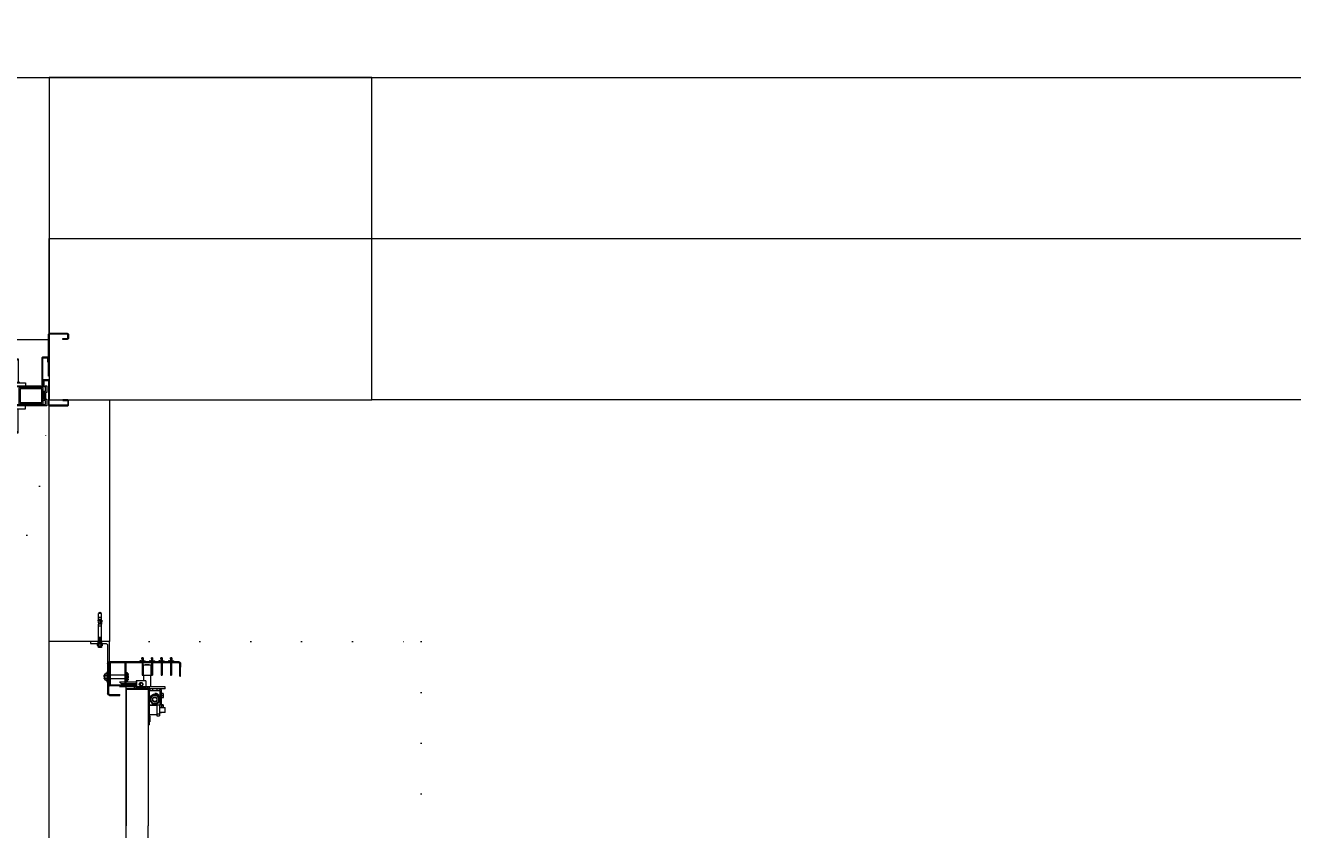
# Model space of a CAD drawing. Header units: metres. Extents: x -13316 to 152404, y -3899 to 30226.
# Drawn here: x 8754.1 to 9068.3, y 5013.3 to 5212.9 of the extents above; entities that cross this region are included whole.
import ezdxf

# ---------------------------------------------------------------- set-up
doc = ezdxf.new("R2010")
doc.units = ezdxf.units.M
doc.header["$LTSCALE"] = 100
doc.header["$MEASUREMENT"] = 0
doc.linetypes.add('DOT2', pattern=[0.125, 0, -0.125])
doc.linetypes.add('HIDDEN', pattern=[0.375, 0.25, -0.125])
doc.layers.get('0').update_dxf_attribs({"color": 9, "lineweight": 9})
for name, color, linetype, lineweight in [('00', 9, 'Continuous', 9), ('01', 9, 'Continuous', 9), ('06B', 9, 'Continuous', 9), ('06D', 9, 'Continuous', 9), ('10', 9, 'Continuous', 9), ('20', 9, 'DOT2', 9), ('25', 9, 'Continuous', 9)]:
    doc.layers.add(name, color=color, linetype=linetype, lineweight=lineweight)
doc.styles.add('MuuM_TEXT-STANDART', font='ARIALN.TTF')
doc.dimstyles.new('MuuM_DIM200', dxfattribs={"dimscale": 20, "dimtxt": 2, "dimasz": 1, "dimexe": 1, "dimexo": 1, "dimgap": 1, "dimtad": 1, "dimdec": 1, "dimrnd": 0.5, "dimdsep": 46, "dimtxsty": 'MuuM_TEXT-STANDART', "dimblk": 'ARCHTICK', "dimcen": 0, "dimdle": 0.15, "dimclrd": 256, "dimclre": 256, "dimclrt": 256, "dimadec": 0, "dimazin": 0, "dimtfac": 5, "dimtdec": 1, "dimtix": 1, "dimtmove": 2, "dimatfit": 3, "dimldrblk": 'DOT', "dimfxl": 3, "dimfxlon": 1, "dimtolj": 1, "dimlwd": -1, "dimlwe": -1, "dimarcsym": 0})

# ---------------------------------------------------------------- blocks, each defined once
blk = doc.blocks.new('_ArchTick')
at = {"color": 0, "linetype": 'ByBlock', "const_width": 0.15}
blk.add_lwpolyline([(-0.5, -0.5), (0.5, 0.5)], dxfattribs=at)
blk = doc.blocks.new('*D648')
at = {"layer": '25', "transparency": 16777216}
for p, q in [((3774.6, 5135), (3774.6, 5155)), ((3834.6, 5135), (3754.6, 5135)), ((3774.6, 5120), (3774.6, 5135)), ((3834.6, 5120), (3754.6, 5120)), ((3774.6, 5120), (3774.6, 5100))]:
    blk.add_line(p, q, dxfattribs=at)
at = {"layer": '25', "transparency": 16777216, "xscale": 20, "yscale": 20, "zscale": 20}
for p, rotation in [((3774.6, 5135), 270), ((3774.6, 5120), 90)]:
    blk.add_blockref('_ArchTick', p, dxfattribs=dict(at, rotation=rotation))
at = {"layer": '25', "transparency": 16777216, "insert": (3734.18, 5127.5), "char_height": 40, "attachment_point": 5, "rotation": 90, "style": 'MuuM_TEXT-STANDART'}
blk.add_mtext('\\A1;15', dxfattribs=at)
blk = doc.blocks.new('_Dot')
at = {"color": 0, "linetype": 'ByBlock', "lineweight": -2}
blk.add_line((-0.5, 0), (-1, 0), dxfattribs=at)
at = {"color": 0, "linetype": 'ByBlock', "const_width": 0.5}
blk.add_lwpolyline([(-0.25, 0, 1), (0.25, 0, 1)], format="xyb", close=True, dxfattribs=at)
blk = doc.blocks.new('p-kolon_80x80')
blk.add_lwpolyline([(-40, -40), (40, -40), (40, 40), (-40, 40)], close=True)
blk = doc.blocks.new('2.bod.sitatik')
at = {"layer": '01'}
blk.add_lwpolyline([(9140, -3830), (8520, -3830), (8520, -3790), (9140, -3790)], close=True, dxfattribs=at)
blk.add_blockref('p-kolon_80x80', (8480, -3790), dxfattribs=at)
blk = doc.blocks.new('gr-p-barel kilitli kapı kolu')
at = {"flags": 128}
for points in [[(-0.9, 0.8), (-0.9, 4.9), (-11.7, 4.9), (-11.7, 6.7), (0.9, 6.7), (0.9, 0.8)], [(-0.8, 5), (0.8, 6.6)]]:
    blk.add_lwpolyline(points, dxfattribs=at)
blk.add_lwpolyline([(-2.75, 0), (-2.75, 0.7), (2.75, 0.7), (2.75, 0)])
blk.add_lwpolyline([(-1.3, 0.7), (1.3, 0.7), (1.3, 0.8), (-1.3, 0.8)], close=True)
blk = doc.blocks.new('prf-scr2')
at = {"linetype": 'DOT2', "ltscale": 10}
blk.add_line((0, 0.19), (0, -1.06), dxfattribs=at)
for p, q in [((0.09, -0.24), (-0.09, -0.2)), ((-0.09, -0.24), (0.09, -0.28)), ((0.09, -0.32), (-0.09, -0.28)), ((-0.09, -0.32), (0.09, -0.36)), ((0.09, -0.4), (-0.09, -0.36)), ((-0.09, -0.4), (0.09, -0.44)), ((0.09, -0.48), (-0.09, -0.44)), ((-0.09, -0.48), (0.09, -0.52)), ((0.09, -0.56), (-0.09, -0.52)), ((-0.09, -0.56), (0.09, -0.6)), ((0.09, -0.64), (-0.09, -0.6)), ((-0.09, -0.64), (0.09, -0.68)), ((0.09, -0.72), (-0.09, -0.68)), ((-0.09, -0.72), (0.09, -0.76)), ((0.06, -0.84), (-0.08, -0.76)), ((-0.07, -0.8), (0.06, -0.84)), ((0.09, -0.17), (0, -0.15)), ((0, -0.18), (0.09, -0.2))]:
    blk.add_line(p, q)
blk.add_lwpolyline([(0.23, 0), (-0.23, 0), (-0.23, -0.01), (-0.12, -0.14), (0.12, -0.14), (0.23, -0.01), (0.23, 0)], close=True)
for points in [[(0.23, -0.01), (-0.23, -0.01)], [(-0.09, -0.14), (-0.09, -0.2), (-0.12, -0.22), (-0.12, -0.23), (-0.09, -0.24), (-0.09, -0.28), (-0.12, -0.3), (-0.12, -0.31), (-0.09, -0.32), (-0.09, -0.36), (-0.12, -0.38), (-0.12, -0.39), (-0.09, -0.4), (-0.09, -0.44), (-0.12, -0.46), (-0.12, -0.46), (-0.09, -0.48), (-0.09, -0.52), (-0.12, -0.54), (-0.12, -0.54), (-0.09, -0.56), (-0.09, -0.6), (-0.12, -0.62), (-0.12, -0.62), (-0.09, -0.64), (-0.09, -0.68), (-0.12, -0.69), (-0.12, -0.7), (-0.09, -0.72), (-0.09, -0.73), (-0.08, -0.76), (-0.1, -0.77), (-0.1, -0.78), (-0.07, -0.8), (-0.01, -0.94), (0, -0.95), (0.01, -0.94), (0.08, -0.76), (0.09, -0.76), (0.12, -0.74), (0.12, -0.73), (0.09, -0.72), (0.09, -0.68), (0.12, -0.66), (0.12, -0.66), (0.09, -0.64), (0.09, -0.6), (0.12, -0.58), (0.12, -0.58), (0.09, -0.56), (0.09, -0.52), (0.12, -0.5), (0.12, -0.5), (0.09, -0.48), (0.09, -0.44), (0.12, -0.43), (0.12, -0.42), (0.09, -0.4), (0.09, -0.36), (0.12, -0.35), (0.12, -0.34), (0.09, -0.32), (0.09, -0.28), (0.12, -0.27), (0.12, -0.26), (0.09, -0.24), (0.09, -0.2), (0.12, -0.19), (0.12, -0.18), (0.09, -0.17), (0.09, -0.14)]]:
    blk.add_lwpolyline(points)
blk = doc.blocks.new('K-SAC-01')
at = {"layer": '10'}
for points in [[(-4.6, 16.2, -0.414214), (-4.5, 16.3), (-0.1, 16.3, -0.414214), (0, 16.2), (0, 5.9), (0.2, 5.9), (0.2, 16.2, 0.414214), (-0.1, 16.5), (-4.5, 16.5, 0.414214), (-4.8, 16.2), (-4.8, 15.3, 0.414214), (-4.5, 15), (-3.4, 15), (-3.4, 15.2), (-4.5, 15.2, -0.414214), (-4.6, 15.3)], [(104.6, 16.2, 0.414214), (104.5, 16.3), (100.1, 16.3, 0.414214), (100, 16.2), (100, 5.9), (99.8, 5.9), (99.8, 16.2, -0.414214), (100.1, 16.5), (104.5, 16.5, -0.414214), (104.8, 16.2), (104.8, 15.3, -0.414214), (104.5, 15), (103.4, 15), (103.4, 15.2), (104.5, 15.2, 0.414214), (104.6, 15.3)], [(0.2, 10.3, -0.414214), (0.5, 10.6), (1.5, 10.6, -0.414214), (1.8, 10.3), (1.8, 3.9, -0.414214), (1.5, 3.6, -0.414214), (1.2, 3.9), (1.2, 4.8), (0.2, 4.8), (0.2, -1.2, -0.414214), (-0.1, -1.5), (-4.5, -1.5, -0.414214), (-4.8, -1.2), (-4.8, -0.3, -0.414214), (-4.5, 0), (-3.4, 0), (-3.4, -0.2), (-4.5, -0.2, 0.414214), (-4.6, -0.3), (-4.6, -1.2, 0.414214), (-4.5, -1.3), (-0.1, -1.3, 0.414214), (0, -1.2), (0, 5), (1.4, 5), (1.4, 3.9, 0.414214), (1.5, 3.8, 0.414214), (1.6, 3.9), (1.6, 10.3, 0.414214), (1.5, 10.4), (0.5, 10.4, 0.414214), (0.4, 10.3), (0.4, 9.4), (0.2, 9.4)], [(99.8, 10.3, 0.414214), (99.5, 10.6), (98.5, 10.6, 0.414214), (98.2, 10.3), (98.2, 3.9, 0.414214), (98.5, 3.6, 0.414214), (98.8, 3.9), (98.8, 4.8), (99.8, 4.8), (99.8, -1.2, 0.414214), (100.1, -1.5), (104.5, -1.5, 0.414214), (104.8, -1.2), (104.8, -0.3, 0.414214), (104.5, 0), (103.4, 0), (103.4, -0.2), (104.5, -0.2, -0.414214), (104.6, -0.3), (104.6, -1.2, -0.414214), (104.5, -1.3), (100.1, -1.3, -0.414214), (100, -1.2), (100, 5), (98.6, 5), (98.6, 3.9, -0.414214), (98.5, 3.8, -0.414214), (98.4, 3.9), (98.4, 10.3, -0.414214), (98.5, 10.4), (99.5, 10.4, -0.414214), (99.6, 10.3), (99.6, 9.4), (99.8, 9.4)], [(-0.38, -2.01), (1, -1.37), (1, 1.5), (1.2, 1.5), (1.2, -1.5), (-0.27, -2.18, -14.796002)]]:
    blk.add_lwpolyline(points, format="xyb", close=True, dxfattribs=at)
for points in [[(98.8, 0.15), (98.8, 2.15), (99.1, 2.15), (99.1, 3.19), (1.5, 3.19), (1.5, 2.15), (1.8, 2.15), (1.8, 0.15), (1.5, 0.15), (1.5, 1.85), (1.2, 1.85), (1.2, 3.49), (99.4, 3.49), (99.4, 1.85), (99.1, 1.85), (99.1, 0.15)], [(98.8, 2.15), (98.8, 0.15), (99.4, 0.15), (99.4, -1.5), (1.2, -1.5), (1.2, 0.15), (1.8, 0.15), (1.8, 2.15), (2.1, 2.15), (2.1, -0.15), (1.5, -0.15), (1.5, -1.2), (99.1, -1.2), (99.1, -0.15), (98.5, -0.15), (98.5, 2.15), (98.8, 2.15)]]:
    blk.add_lwpolyline(points, dxfattribs=at)
for points in [[(2.1, 3), (8.1, 3), (8.1, -1), (2.1, -1)], [(2.4, 2.7), (7.8, 2.7), (7.8, -0.7), (2.4, -0.7)], [(98.5, 3), (92.5, 3), (92.5, -1), (98.5, -1)], [(98.2, 2.7), (92.8, 2.7), (92.8, -0.7), (98.2, -0.7)]]:
    blk.add_lwpolyline(points, close=True, dxfattribs=at)
blk.add_circle((-0.95, -2.5), 0.55, dxfattribs=at)
at = {"layer": '20', "linetype": 'HIDDEN'}
for points in [[(-0.2, -1.3), (-0.2, 0), (-1.7, 0), (-1.7, -1.3)], [(-0.4, -1.99), (-0.4, -0.2), (-1.5, -0.2), (-1.5, -1.99)]]:
    blk.add_lwpolyline(points, dxfattribs=at)
at = {"layer": '20'}
blk.add_lwpolyline([(-0.95, -2.5), (-0.95, -102.85)], dxfattribs=at)
blk.add_arc((-0.95, -2.5), 100.35, 270, 1.5131, dxfattribs=at)
at = {"layer": '06B'}
blk.add_blockref('gr-p-barel kilitli kapı kolu', (91.4, 3.51), dxfattribs=at)
at = {"layer": '06B', "xscale": -1, "rotation": 180}
blk.add_blockref('gr-p-barel kilitli kapı kolu', (91.4, -1.51), dxfattribs=at)
at = {"layer": '10', "xscale": -1, "rotation": 90}
blk.add_blockref('prf-scr2', (1.5, 1), dxfattribs=at)
at = {"layer": '10', "rotation": 270}
blk.add_blockref('prf-scr2', (99.1, 1.22), dxfattribs=at)
blk = doc.blocks.new('p-seksiyoonel kapı profil')
for p, q in [((-6.58, 4.13), (-6.82, 4.13)), ((-6.82, -13.02), (-6.82, 4.13)), ((-6.58, -13.02), (-6.58, 4.13)), ((-6.34, 4.37), (-6.34, 4.6)), ((-6.34, 4.6), (1.04, 4.6)), ((-6.34, 4.37), (1.04, 4.37)), ((1.04, 4.37), (1.04, 4.6)), ((1.27, 4.13), (1.51, 4.13)), ((1.27, 4.13), (1.27, 1.59)), ((1.51, 4.13), (1.51, 1.59)), ((-1.83, 1.61), (-1.83, -2.44)), ((-1.44, 1.27), (-1.8, 1.62)), ((-1.8, 1.62), (-1.8, -2.44)), ((-1.44, 1.27), (-1.44, -2.44)), ((-1.24, 1.18), (-1.24, -2.44)), ((-0.68, 1.62), (-1.04, 1.26)), ((-1.04, 1.26), (-1.04, -2.44)), ((-0.68, 1.62), (-0.68, -2.44)), ((-0.65, 1.61), (-0.65, -2.44)), ((0, 0), (33.85, 0)), ((0, 0), (0, 0)), ((1.51, 1.59), (1.27, 1.59)), ((-2.07, -2.52), (-2.07, -2.44)), ((-2.07, -2.44), (-0.59, -2.44)), ((-2.07, -2.52), (-0.59, -2.52)), ((-2.07, -4.85), (-2.07, -2.52)), ((-0.59, -0.62), (-0.65, -0.68)), ((-0.65, -1.69), (-0.59, -1.74)), ((-0.12, 0), (-0.59, 0)), ((-0.59, -2.01), (-0.59, 0)), ((-0.59, -2.01), (-0.12, -2.01)), ((-0.59, -2.01), (-0.59, -2.44)), ((-0.59, -2.44), (-0.59, -2.5)), ((-0.59, -2.44), (-0.12, -2.44)), ((-0.59, -2.52), (-0.59, -2.5)), ((-0.59, -2.5), (-0.21, -2.5)), ((-0.59, -3.19), (-0.59, -2.52)), ((-0.41, -3.16), (-0.35, -3.07)), ((-0.35, -3.07), (-0.3, -2.93)), ((-0.3, -2.93), (-0.25, -2.74)), ((-0.25, -2.74), (-0.21, -2.5)), ((-0.21, -2.5), (-0.17, -2.49)), ((-0.17, -2.49), (-0.14, -2.48)), ((-0.14, -2.48), (-0.12, -2.46)), ((-0.12, -0.24), (-0.12, 0)), ((-0.12, -0.24), (0, -0.24)), ((-0.12, -5.32), (-0.12, -0.24)), ((-0.12, -2.46), (-0.12, -2.45)), ((33.85, 0), (0, 0)), ((0, 0), (0, -0.36)), ((0, -0.36), (0, -0.52)), ((0, -0.52), (0, -0.58)), ((0, -0.58), (0, -0.6)), ((0, -0.6), (0, -0.87)), ((0, -0.87), (0, -0.89)), ((0, -0.89), (0, -0.95)), ((0, -0.95), (0, -1.53)), ((0, -1.53), (0, -1.64)), ((0, -1.64), (0, -2.06)), ((0, -2.06), (0, -2.19)), ((0, -2.19), (0, -2.29)), ((0, -2.29), (0, -2.71)), ((0, -2.71), (0, -3.13)), ((0, -3.13), (0, -3.23)), ((-7.76, -4.16), (-7.76, -3.9)), ((-7.53, -3.9), (-7.76, -3.9)), ((-7.53, -4.16), (-7.76, -4.16)), ((-7.76, -4.19), (-7.76, -4.16)), ((-7.76, -4.19), (-7.08, -4.19)), ((-7.76, -6.53), (-7.76, -6.26)), ((-7.53, -6.26), (-7.76, -6.26)), ((-7.53, -3.9), (-6.84, -3.9)), ((-7.53, -4.16), (-7.53, -3.9)), ((-6.82, -4.16), (-7.53, -4.16)), ((-7.53, -6.26), (-6.84, -6.26)), ((-7.53, -6.53), (-7.53, -6.26)), ((-7.08, -3.39), (-6.84, -3.39)), ((-7.08, -3.63), (-7.08, -3.39)), ((-7.08, -3.63), (-7.08, -3.9)), ((-6.84, -3.63), (-7.08, -3.63)), ((-7.08, -4.16), (-7.08, -4.7)), ((-6.84, -4.7), (-7.08, -4.7)), ((-7.08, -5.76), (-6.84, -5.76)), ((-7.08, -5.99), (-7.08, -5.76)), ((-7.08, -5.99), (-7.08, -6.26)), ((-6.84, -5.99), (-7.08, -5.99)), ((-6.84, -3.63), (-6.84, -3.39)), ((-6.84, -3.63), (-6.84, -3.9)), ((-6.84, -4.7), (-6.84, -4.19)), ((-6.84, -5.99), (-6.84, -5.76)), ((-6.84, -5.99), (-6.84, -6.26)), ((-6.58, -3.93), (-3.51, -3.93)), ((-6.58, -4.16), (-3.51, -4.16)), ((-5.99, -4.68), (-6.04, -4.73)), ((-6.04, -5.53), (-6.04, -4.73)), ((-6.04, -5.67), (-6.04, -5.53)), ((-6.04, -5.67), (-5.99, -5.72)), ((-3.39, -4.25), (-5.99, -4.25)), ((-5.99, -6.14), (-5.99, -4.25)), ((-5.99, -6.14), (-3.39, -6.14)), ((-3.51, -3.93), (-3.51, -4.16)), ((-3.39, -6.14), (-3.39, -4.25)), ((-2.07, -4.37), (-3.39, -4.37)), ((-3.39, -6.03), (-0.6, -6.03)), ((-2.07, -4.85), (-0.59, -4.85)), ((-1.7, -3.58), (-1.71, -3.72)), ((-1.71, -3.64), (-1.68, -3.77)), ((-1.71, -3.72), (-1.68, -3.85)), ((-1.65, -3.45), (-1.7, -3.58)), ((-1.68, -3.77), (-1.61, -3.89)), ((-1.68, -3.85), (-1.61, -3.97)), ((-1.56, -3.34), (-1.65, -3.45)), ((-1.65, -3.84), (-1.44, -3.63)), ((-1.61, -3.89), (-1.51, -3.98)), ((-1.61, -3.97), (-1.51, -4.07)), ((-1.45, -3.26), (-1.56, -3.34)), ((-1.51, -3.98), (-1.38, -4.04)), ((-1.51, -4.07), (-1.38, -4.13)), ((-1.31, -3.22), (-1.45, -3.26)), ((-1.44, -3.26), (-1.44, -3.63)), ((-1.38, -4.04), (-1.24, -4.07)), ((-1.38, -4.13), (-1.24, -4.15)), ((-1.17, -3.22), (-1.31, -3.22)), ((-1.24, -3.22), (-1.24, -3.55)), ((-1.24, -4.07), (-1.1, -4.04)), ((-1.24, -4.15), (-1.1, -4.13)), ((-1.04, -3.26), (-1.17, -3.22)), ((-1.1, -4.04), (-0.97, -3.98)), ((-1.1, -4.13), (-0.97, -4.07)), ((-1.04, -3.26), (-1.04, -3.63)), ((-0.92, -3.34), (-1.04, -3.26)), ((-1.04, -3.63), (-0.83, -3.83)), ((-0.97, -3.98), (-0.87, -3.89)), ((-0.97, -4.07), (-0.87, -3.97)), ((-0.83, -3.45), (-0.92, -3.34)), ((-0.87, -3.89), (-0.8, -3.77)), ((-0.87, -3.97), (-0.8, -3.85)), ((-0.78, -3.58), (-0.83, -3.45)), ((-0.8, -3.77), (-0.77, -3.64)), ((-0.8, -3.85), (-0.77, -3.72)), ((-0.77, -3.72), (-0.78, -3.58)), ((-0.6, -5.77), (-0.6, -4.85)), ((-0.6, -6.03), (-0.6, -5.77)), ((-0.6, -5.79), (-0.59, -5.79)), ((-0.59, -4.85), (-0.59, -3.19)), ((-0.59, -3.19), (-0.47, -3.19)), ((-0.59, -4.85), (-0.47, -4.85)), ((-0.59, -4.85), (-0.59, -5.32)), ((-0.12, -5.32), (-0.59, -5.32)), ((-0.59, -9.63), (-0.59, -5.32)), ((-0.47, -3.19), (-0.41, -3.16)), ((-0.47, -4.85), (-0.47, -3.19)), ((-0.4, -4.84), (-0.47, -4.85)), ((-0.34, -4.84), (-0.4, -4.84)), ((-0.28, -4.83), (-0.34, -4.84)), ((-0.22, -4.83), (-0.28, -4.83)), ((-0.18, -4.82), (-0.22, -4.83)), ((-0.15, -4.81), (-0.18, -4.82)), ((-0.12, -4.8), (-0.15, -4.81)), ((-0.12, -5.79), (-0.15, -5.79)), ((-0.15, -5.82), (0.36, -5.82)), ((-0.12, -4.78), (-0.12, -4.8)), ((-0.12, -5.32), (0, -5.32)), ((-0.12, -5.79), (-0.12, -5.32)), ((0.13, -5.79), (-0.12, -5.79)), ((0.36, -5.85), (-0.12, -5.85)), ((-0.12, -9.63), (-0.12, -5.85)), ((0, -3.23), (0, -3.36)), ((0, -3.36), (0, -4.47)), ((0, -4.47), (0, -4.53)), ((0, -4.53), (0, -4.55)), ((0, -4.55), (0, -4.81)), ((0, -4.81), (0, -4.83)), ((0, -4.83), (0, -4.89)), ((0, -4.89), (0, -5.06)), ((0, -5.06), (0, -5.41)), ((0, -5.41), (33.85, -5.41)), ((0.07, -5.85), (0.07, -5.9)), ((0.07, -5.9), (0.36, -5.9)), ((0.36, -5.92), (0.09, -5.92)), ((0.13, -5.79), (0.13, -5.41)), ((0.29, -5.79), (0.13, -5.79)), ((0.13, -5.79), (0.16, -5.79)), ((0.31, -5.79), (0.31, -5.41)), ((0.32, -5.79), (0.36, -5.79)), ((0.36, -5.79), (0.36, -5.41)), ((0.36, -8.39), (0.36, -5.79)), ((0.36, -5.79), (0.4, -5.79)), ((0.38, -5.41), (0.38, -5.46)), ((0.38, -5.46), (0.39, -5.53)), ((0.39, -5.53), (0.39, -5.61)), ((0.39, -5.61), (0.4, -5.7)), ((0.4, -5.7), (0.4, -5.79)), ((0.4, -8.39), (0.4, -5.79)), ((3.93, -5.79), (0.4, -5.79)), ((1.57, -6.23), (1.44, -6.39)), ((1.9, -6.27), (1.56, -6.52)), ((1.74, -6.09), (1.57, -6.23)), ((1.63, -6.52), (1.99, -6.27)), ((1.66, -6.3), (1.83, -6.16)), ((1.69, -6.3), (1.86, -6.16)), ((1.92, -5.98), (1.74, -6.09)), ((1.83, -6.16), (2.02, -6.05)), ((1.86, -6.16), (2.05, -6.05)), ((1.89, -6.35), (1.99, -6.27)), ((2.03, -6.18), (1.9, -6.27)), ((2.12, -5.91), (1.92, -5.98)), ((1.99, -6.27), (2.11, -6.18)), ((1.99, -6.27), (2.1, -6.2)), ((2.02, -6.05), (2.23, -5.99)), ((2.38, -5.94), (2.03, -6.18)), ((2.05, -6.05), (2.26, -5.99)), ((2.1, -6.2), (2.22, -6.15)), ((2.11, -6.18), (2.45, -5.94)), ((2.33, -5.87), (2.12, -5.91)), ((2.22, -6.15), (2.34, -6.11)), ((2.23, -5.99), (2.29, -5.98)), ((2.26, -5.99), (2.29, -5.98)), ((2.44, -5.86), (2.33, -5.87)), ((2.34, -6.11), (2.47, -6.09)), ((2.45, -5.94), (2.38, -5.94)), ((2.53, -5.87), (2.44, -5.86)), ((2.45, -5.94), (2.71, -6.05)), ((2.47, -6.09), (2.6, -6.09)), ((2.74, -5.9), (2.53, -5.87)), ((2.55, -5.97), (2.7, -5.99)), ((2.6, -6.09), (2.73, -6.1)), ((2.7, -5.99), (2.91, -6.05)), ((2.71, -6.05), (2.98, -6.18)), ((2.73, -6.1), (2.86, -6.13)), ((2.95, -5.97), (2.74, -5.9)), ((2.86, -6.13), (2.98, -6.18)), ((2.91, -6.05), (3.1, -6.16)), ((3.13, -6.08), (2.95, -5.97)), ((2.98, -6.18), (3.1, -6.24)), ((2.98, -6.18), (3.02, -6.19)), ((3.02, -6.19), (3.26, -6.31)), ((3.1, -6.16), (3.27, -6.29)), ((3.1, -6.24), (3.2, -6.32)), ((3.24, -6.17), (3.13, -6.08)), ((3.25, -6.18), (3.41, -6.37)), ((3.91, -5.46), (3.91, -5.41)), ((3.92, -5.53), (3.91, -5.46)), ((3.92, -5.61), (3.92, -5.53)), ((3.93, -5.7), (3.92, -5.61)), ((3.93, -5.79), (3.93, -5.7)), ((3.93, -8.39), (3.93, -5.79)), ((3.93, -5.79), (4.01, -5.79)), ((3.97, -5.79), (3.97, -7.56)), ((4.01, -5.79), (4.01, -5.41)), ((8.86, -5.79), (4.01, -5.79)), ((6.33, -7.56), (6.33, -5.79)), ((6.58, -5.82), (8.07, -5.82)), ((8.04, -5.85), (6.61, -5.85)), ((6.81, -5.85), (6.81, -5.9)), ((6.81, -5.9), (7.84, -5.9)), ((7.82, -5.92), (6.82, -5.92)), ((7.84, -5.9), (7.84, -5.85)), ((8.86, -5.79), (8.86, -5.41)), ((-7.53, -6.53), (-7.76, -6.53)), ((-7.76, -6.56), (-7.76, -6.53)), ((-7.76, -6.56), (-7.08, -6.56)), ((-7.76, -8.89), (-7.76, -8.62)), ((-7.53, -8.62), (-7.76, -8.62)), ((-7.53, -8.89), (-7.76, -8.89)), ((-7.76, -8.92), (-7.76, -8.89)), ((-7.76, -8.92), (-7.08, -8.92)), ((-6.82, -6.53), (-7.53, -6.53)), ((-7.53, -8.62), (-6.84, -8.62)), ((-7.53, -8.89), (-7.53, -8.62)), ((-6.82, -8.89), (-7.53, -8.89)), ((-7.08, -6.53), (-7.08, -7.06)), ((-6.84, -7.06), (-7.08, -7.06)), ((-7.08, -8.12), (-6.84, -8.12)), ((-7.08, -8.35), (-7.08, -8.12)), ((-7.08, -8.35), (-7.08, -8.62)), ((-6.84, -8.35), (-7.08, -8.35)), ((-7.08, -8.89), (-7.08, -9.42)), ((-6.84, -9.42), (-7.08, -9.42)), ((-6.84, -7.06), (-6.84, -6.56)), ((-6.84, -8.35), (-6.84, -8.12)), ((-6.84, -8.35), (-6.84, -8.62)), ((-6.84, -9.42), (-6.84, -8.92)), ((-6.58, -6.29), (-3.51, -6.29)), ((-6.58, -6.53), (-3.51, -6.53)), ((-6.58, -8.65), (-3.51, -8.65)), ((-6.58, -8.89), (-3.51, -8.89)), ((-3.51, -6.29), (-3.51, -6.53)), ((-3.51, -8.65), (-3.51, -8.89)), ((0.36, -6.59), (0.1, -6.59)), ((0.1, -7.59), (0.36, -7.59)), ((0.14, -8.74), (0.14, -8.27)), ((0.36, -8.27), (0.14, -8.27)), ((2.18, -8.74), (0.14, -8.74)), ((0.36, -8.39), (0.4, -8.39)), ((3.93, -8.39), (0.4, -8.39)), ((0.96, -7.09), (0.94, -7.09)), ((0.95, -7.13), (0.95, -7.21)), ((0.95, -7.21), (0.99, -7.42)), ((0.99, -7.42), (1.06, -7.62)), ((1.06, -7.62), (1.17, -7.8)), ((1.07, -9.19), (1.07, -8.74)), ((1.07, -9.19), (1.12, -9.19)), ((1.12, -9.19), (1.11, -9.19)), ((1.11, -9.19), (1.11, -9.22)), ((1.18, -9.22), (1.11, -9.22)), ((1.18, -9.22), (1.12, -9.19)), ((1.12, -9.19), (1.16, -9.19)), ((1.16, -9.19), (1.16, -8.74)), ((1.16, -9.19), (1.42, -9.19)), ((1.17, -7.8), (1.31, -7.96)), ((1.2, -9.22), (1.18, -9.22)), ((1.41, -9.19), (1.2, -9.22)), ((1.65, -9.22), (1.2, -9.22)), ((1.26, -6.78), (1.23, -6.99)), ((1.23, -6.99), (1.23, -7.21)), ((1.23, -7.21), (1.27, -7.42)), ((1.33, -6.58), (1.26, -6.78)), ((1.27, -7.42), (1.34, -7.62)), ((1.31, -7.96), (1.47, -8.1)), ((1.44, -6.39), (1.33, -6.58)), ((1.33, -7.09), (1.36, -6.87)), ((1.36, -7.31), (1.33, -7.09)), ((1.34, -7.62), (1.45, -7.8)), ((1.36, -6.87), (1.42, -6.66)), ((1.42, -7.52), (1.36, -7.31)), ((1.37, -7.09), (1.39, -6.87)), ((1.39, -7.31), (1.37, -7.09)), ((1.39, -6.87), (1.43, -6.71)), ((1.45, -7.52), (1.39, -7.31)), ((1.42, -9.19), (1.41, -9.19)), ((1.42, -6.66), (1.43, -6.64)), ((1.52, -7.71), (1.42, -7.52)), ((1.42, -9.19), (1.67, -9.19)), ((1.65, -9.22), (1.42, -9.19)), ((1.56, -6.52), (1.44, -6.61)), ((1.44, -6.61), (1.46, -6.89)), ((1.51, -6.61), (1.44, -6.61)), ((1.45, -6.58), (1.52, -6.47)), ((1.53, -7.67), (1.45, -7.52)), ((1.45, -7.8), (1.59, -7.96)), ((1.46, -6.89), (1.49, -7.18)), ((1.47, -8.1), (1.66, -8.21)), ((1.49, -7.18), (1.49, -7.22)), ((1.49, -7.22), (1.52, -7.49)), ((1.5, -6.55), (1.55, -6.47)), ((1.51, -6.61), (1.63, -6.52)), ((1.54, -6.87), (1.51, -6.61)), ((1.52, -6.47), (1.66, -6.3)), ((1.52, -7.49), (1.55, -7.76)), ((1.54, -7.74), (1.52, -7.71)), ((1.57, -7.14), (1.54, -6.87)), ((1.55, -6.47), (1.69, -6.3)), ((1.62, -7.76), (1.55, -7.76)), ((1.55, -7.76), (1.8, -7.88)), ((1.57, -7.05), (1.58, -6.92)), ((1.57, -7.18), (1.57, -7.05)), ((1.57, -7.18), (1.57, -7.14)), ((1.6, -7.48), (1.57, -7.18)), ((1.59, -7.31), (1.57, -7.18)), ((1.66, -7.88), (1.57, -7.78)), ((1.58, -6.92), (1.61, -6.79)), ((1.63, -7.44), (1.59, -7.31)), ((1.59, -7.96), (1.75, -8.1)), ((1.62, -7.76), (1.6, -7.48)), ((1.61, -6.79), (1.66, -6.67)), ((1.87, -7.87), (1.62, -7.76)), ((1.68, -7.56), (1.63, -7.44)), ((1.69, -7.88), (1.63, -7.81)), ((1.68, -9.22), (1.65, -9.22)), ((1.66, -6.67), (1.72, -6.56)), ((1.83, -8.02), (1.66, -7.88)), ((1.66, -8.21), (1.86, -8.28)), ((1.67, -9.19), (1.67, -8.74)), ((1.67, -9.19), (1.88, -9.19)), ((1.75, -7.67), (1.68, -7.56)), ((1.88, -9.19), (1.68, -9.22)), ((2.05, -9.22), (1.68, -9.22)), ((1.86, -8.02), (1.69, -7.88)), ((1.72, -6.56), (1.8, -6.45)), ((1.83, -7.77), (1.75, -7.67)), ((1.75, -8.1), (1.94, -8.21)), ((1.8, -6.45), (1.89, -6.35)), ((1.8, -7.88), (2.07, -8)), ((1.93, -7.86), (1.83, -7.77)), ((2.03, -8.13), (1.83, -8.02)), ((2.06, -8.13), (1.86, -8.02)), ((1.86, -8.28), (2.07, -8.31)), ((2.11, -7.99), (1.87, -7.87)), ((2.09, -9.19), (1.88, -9.19)), ((1.88, -9.19), (1.88, -9.19)), ((2.05, -9.22), (1.88, -9.19)), ((2.03, -7.94), (1.93, -7.86)), ((1.94, -8.21), (2.14, -8.28)), ((1.98, -7.05), (2.01, -6.89)), ((1.99, -7.21), (1.98, -7.05)), ((2.04, -7.36), (1.99, -7.21)), ((2.01, -6.89), (2.08, -6.75)), ((2.07, -6.91), (2.03, -7.05)), ((2.03, -7.05), (2.05, -7.2)), ((2.15, -8), (2.03, -7.94)), ((2.24, -8.19), (2.03, -8.13)), ((2.14, -7.49), (2.04, -7.36)), ((2.05, -7.2), (2.1, -7.34)), ((2.05, -9.2), (2.06, -9.22)), ((2.06, -9.22), (2.05, -9.22)), ((2.27, -8.19), (2.06, -8.13)), ((2.14, -6.78), (2.07, -6.91)), ((2.07, -8), (2.1, -8.02)), ((2.07, -8.31), (2.16, -8.31)), ((2.08, -6.75), (2.19, -6.63)), ((2.09, -9.19), (2.09, -8.74)), ((2.1, -7.34), (2.19, -7.46)), ((2.1, -8.02), (2.35, -8.13)), ((2.15, -8), (2.11, -7.99)), ((2.25, -6.67), (2.14, -6.78)), ((2.26, -7.6), (2.14, -7.49)), ((2.14, -8.28), (2.35, -8.31)), ((2.41, -8.13), (2.15, -8)), ((2.27, -8.05), (2.15, -8)), ((2.18, -8.74), (2.18, -8.39)), ((4.56, -8.74), (2.18, -8.74)), ((2.19, -6.63), (2.33, -6.55)), ((2.19, -7.46), (2.32, -7.54)), ((2.45, -8.21), (2.24, -8.19)), ((2.39, -6.61), (2.25, -6.67)), ((2.53, -6.59), (2.26, -6.59)), ((2.26, -7.59), (2.53, -7.59)), ((2.41, -7.66), (2.26, -7.6)), ((2.4, -8.08), (2.27, -8.05)), ((2.48, -8.21), (2.27, -8.19)), ((2.32, -7.54), (2.46, -7.59)), ((2.33, -6.55), (2.48, -6.5)), ((2.35, -8.13), (2.6, -8.24)), ((2.35, -8.31), (2.56, -8.31)), ((2.53, -6.59), (2.39, -6.61)), ((2.53, -8.09), (2.4, -8.08)), ((2.57, -7.68), (2.41, -7.66)), ((2.67, -8.24), (2.41, -8.13)), ((2.45, -8.21), (2.48, -8.21)), ((2.46, -7.59), (2.61, -7.59)), ((2.48, -6.5), (2.64, -6.5)), ((2.49, -6.5), (2.54, -6.51)), ((2.53, -7.67), (2.49, -7.68)), ((2.52, -6.5), (2.61, -6.51)), ((2.52, -6.5), (2.56, -6.5)), ((2.64, -7.66), (2.52, -7.68)), ((2.6, -7.67), (2.52, -7.68)), ((2.7, -6.59), (2.53, -6.59)), ((2.68, -6.61), (2.53, -6.59)), ((2.53, -7.59), (2.7, -7.59)), ((2.68, -7.62), (2.53, -7.67)), ((2.66, -8.09), (2.53, -8.09)), ((2.54, -6.51), (2.69, -6.57)), ((2.56, -6.5), (2.72, -6.55)), ((2.56, -8.31), (2.67, -8.29)), ((2.73, -7.66), (2.57, -7.68)), ((2.75, -7.62), (2.6, -7.67)), ((2.67, -8.24), (2.6, -8.24)), ((2.61, -6.51), (2.76, -6.57)), ((2.61, -7.59), (2.75, -7.54)), ((2.64, -6.5), (2.8, -6.55)), ((2.79, -7.59), (2.64, -7.66)), ((2.79, -8.07), (2.66, -8.09)), ((2.73, -6.63), (2.67, -6.56)), ((2.67, -7.62), (2.73, -7.55)), ((2.79, -8.16), (2.67, -8.24)), ((2.82, -6.67), (2.68, -6.61)), ((2.82, -7.52), (2.68, -7.62)), ((2.69, -6.57), (2.82, -6.66)), ((2.72, -8.28), (2.71, -8.28)), ((2.72, -6.55), (2.85, -6.63)), ((2.92, -8.22), (2.72, -8.28)), ((2.87, -7.59), (2.73, -7.66)), ((2.75, -7.54), (2.87, -7.46)), ((2.88, -7.52), (2.75, -7.62)), ((2.76, -6.57), (2.89, -6.66)), ((2.8, -6.66), (2.76, -6.61)), ((2.76, -7.57), (2.79, -7.53)), ((2.91, -8.13), (2.77, -8.17)), ((2.91, -7.49), (2.79, -7.59)), ((2.79, -7.53), (2.8, -7.52)), ((3.15, -7.91), (2.79, -8.16)), ((2.91, -8.03), (2.79, -8.07)), ((2.8, -6.55), (2.94, -6.63)), ((2.82, -6.66), (2.89, -6.73)), ((2.92, -6.78), (2.82, -6.67)), ((2.89, -7.45), (2.82, -7.52)), ((2.85, -6.63), (2.96, -6.75)), ((2.87, -7.46), (2.97, -7.34)), ((3, -7.49), (2.87, -7.59)), ((2.98, -7.4), (2.88, -7.52)), ((2.89, -6.66), (2.99, -6.79)), ((3.01, -7.36), (2.91, -7.49)), ((3.03, -7.98), (2.91, -8.03)), ((3.11, -8.02), (2.91, -8.13)), ((3, -6.91), (2.92, -6.78)), ((3.26, -8), (2.92, -8.22)), ((2.94, -6.63), (3.05, -6.75)), ((2.96, -6.75), (3.04, -6.89)), ((2.97, -7.34), (3.02, -7.2)), ((3.05, -7.25), (2.98, -7.4)), ((2.99, -6.79), (3.05, -6.93)), ((3.03, -7.05), (3, -6.91)), ((3.09, -7.36), (3, -7.49)), ((3.06, -7.21), (3.01, -7.36)), ((3.02, -7.2), (3.03, -7.05)), ((3.15, -7.91), (3.03, -7.98)), ((3.04, -6.89), (3.07, -7.05)), ((3.05, -6.75), (3.12, -6.89)), ((3.05, -6.93), (3.07, -7.09)), ((3.07, -7.09), (3.05, -7.25)), ((3.07, -7.05), (3.06, -7.21)), ((3.14, -7.21), (3.09, -7.36)), ((3.27, -7.88), (3.11, -8.02)), ((3.12, -6.89), (3.15, -7.05)), ((3.15, -7.05), (3.14, -7.21)), ((3.27, -7.82), (3.15, -7.91)), ((3.25, -7.83), (3.15, -7.91)), ((3.2, -6.32), (3.3, -6.41)), ((3.34, -7.73), (3.25, -7.83)), ((3.26, -6.31), (3.5, -6.42)), ((3.51, -7.68), (3.26, -8)), ((3.61, -7.57), (3.27, -7.82)), ((3.38, -7.77), (3.27, -7.88)), ((3.3, -6.41), (3.38, -6.51)), ((3.41, -7.62), (3.34, -7.73)), ((3.38, -6.51), (3.45, -6.62)), ((3.48, -7.51), (3.41, -7.62)), ((3.45, -6.62), (3.5, -6.74)), ((3.52, -7.38), (3.48, -7.51)), ((3.5, -6.42), (3.53, -6.7)), ((3.5, -6.74), (3.54, -6.87)), ((3.51, -6.51), (3.64, -6.88)), ((3.53, -7.63), (3.51, -7.68)), ((3.55, -7.26), (3.52, -7.38)), ((3.53, -6.7), (3.56, -7)), ((3.54, -6.72), (3.58, -6.87)), ((3.54, -6.87), (3.56, -7)), ((3.57, -7.13), (3.55, -7.26)), ((3.56, -7), (3.57, -7.13)), ((3.56, -7), (3.57, -7.04)), ((3.57, -7.04), (3.59, -7.3)), ((3.58, -6.87), (3.6, -7.09)), ((3.6, -7.09), (3.59, -7.24)), ((3.59, -7.3), (3.61, -7.57)), ((3.65, -7.29), (3.6, -7.43)), ((3.64, -6.88), (3.65, -7.29)), ((3.9, -9.19), (3.9, -8.74)), ((3.9, -9.19), (4, -9.19)), ((3.93, -7.56), (6.14, -7.56)), ((3.93, -8.27), (6.14, -8.27)), ((4, -9.19), (3.94, -9.22)), ((4.12, -9.22), (3.94, -9.22)), ((4.12, -9.22), (4, -9.19)), ((4, -9.19), (4.1, -9.19)), ((4, -9.19), (4, -9.19)), ((4.1, -9.19), (4.1, -8.74)), ((4.1, -9.19), (4.37, -9.19)), ((4.14, -9.22), (4.12, -9.22)), ((4.37, -9.19), (4.14, -9.22)), ((4.56, -9.22), (4.14, -9.22)), ((4.37, -9.19), (4.56, -9.19)), ((4.37, -9.19), (4.37, -9.19)), ((4.56, -9.21), (4.37, -9.19)), ((4.56, -8.27), (4.56, -9.69)), ((5.74, -9.69), (5.74, -8.27)), ((5.88, -8.74), (5.74, -8.74)), ((5.88, -8.74), (5.88, -8.27)), ((6.14, -7.56), (6.14, -8.27)), ((6.14, -7.56), (6.63, -7.56)), ((6.14, -8.27), (6.63, -8.27)), ((6.63, -7.56), (6.63, -8.27)), ((-7.76, -11.25), (-7.76, -10.99)), ((-7.53, -10.99), (-7.76, -10.99)), ((-7.53, -11.25), (-7.76, -11.25)), ((-7.76, -11.28), (-7.76, -11.25)), ((-7.76, -11.28), (-7.08, -11.28)), ((-7.53, -10.99), (-6.84, -10.99)), ((-7.53, -11.25), (-7.53, -10.99)), ((-6.82, -11.25), (-7.53, -11.25)), ((-7.08, -10.48), (-6.84, -10.48)), ((-7.08, -10.71), (-7.08, -10.48)), ((-7.08, -10.71), (-7.08, -10.99)), ((-6.84, -10.71), (-7.08, -10.71)), ((-7.08, -11.25), (-7.08, -11.79)), ((-6.84, -11.79), (-7.08, -11.79)), ((-6.84, -10.71), (-6.84, -10.48)), ((-6.84, -10.71), (-6.84, -10.99)), ((-6.84, -11.79), (-6.84, -11.28)), ((-6.58, -11.01), (-3.51, -11.01)), ((-6.58, -11.25), (-3.51, -11.25)), ((-3.51, -11.01), (-3.51, -11.25)), ((-0.12, -9.63), (-0.59, -9.63)), ((5.74, -9.69), (4.56, -9.69)), ((-6.58, -13.02), (-6.82, -13.02)), ((-6.82, -13.02), (-6.82, -13.03)), ((-6.34, -13.26), (-6.34, -13.5)), ((-3.27, -13.26), (-6.34, -13.26)), ((-3.27, -13.5), (-6.34, -13.5)), ((-6.34, -13.5), (-5.67, -13.5)), ((-6.34, -13.5), (-6.34, -13.5)), ((-5.67, -13.5), (-5.49, -13.5)), ((-5.67, -13.5), (-5.67, -13.5)), ((-5.49, -13.5), (-5.49, -13.5)), ((-3.27, -13.26), (-3.27, -13.5))]:
    blk.add_line(p, q)
for centre, radius, start, end in [((-6.34, 4.13), 0.473, 90, 180), ((-6.34, 4.13), 0.236, 90, 180), ((1.04, 4.13), 0.473, 0, 90), ((1.04, 4.13), 0.236, 0, 90), ((-1.24, 1.47), 0.295, 225, 269.1856), ((-1.24, 1.47), 0.295, 270.3711, 314.3764), ((-6.81, -3.9), 0.0295, 180, 258.463), ((-6.81, -4.19), 0.0295, 101.537, 180), ((-6.81, -6.26), 0.0295, 180, 258.463), ((-1.24, -3.84), 0.295, 90.8144, 135), ((-1.24, -3.84), 0.295, 45.6236, 89.6289), ((-0.12, -5.32), 0.472, 180, 270), ((-0.12, -5.82), 0.0295, 180, 270), ((0.09, -5.9), 0.0177, 180, 270), ((6.61, -5.82), 0.0295, 180, 270), ((6.82, -5.9), 0.0177, 180, 270), ((7.82, -5.9), 0.0177, 270, 0), ((8.04, -5.82), 0.0295, 270, 0), ((-6.81, -6.56), 0.0295, 101.537, 180), ((-6.81, -8.62), 0.0295, 180, 258.463), ((-6.81, -8.92), 0.0295, 101.537, 180), ((0.1, -7.09), 0.502, 90, 116.3511), ((0.1, -7.09), 0.502, 243.6489, 270), ((-6.81, -10.99), 0.0295, 180, 258.463), ((-6.81, -11.28), 0.0295, 101.537, 180), ((-6.34, -13.02), 0.473, 180, 270), ((-6.34, -13.03), 0.473, 180, 270), ((-6.34, -13.02), 0.236, 180, 270)]:
    blk.add_arc(centre, radius, start, end)
blk = doc.blocks.new('çelik dübel')
at = {"layer": '10', "linetype": 'HIDDEN', "ltscale": 7}
for p, q in [((-87.2, -2), (-85, 2)), ((-85, -6), (-85, 2)), ((-68, 2), (-85, 2)), ((-75, -6), (-75, 2)), ((-70, -6), (-70, 2)), ((-68, 3), (-58, 2)), ((-68, -7), (-68, 3)), ((-58, -6), (-58, 2)), ((-8.5, 2), (-58, 2)), ((-53, 1.5), (-58, 1.5)), ((-53, -6), (-53, 2)), ((-25, -6), (-25, 2)), ((-25, -6), (-23.9, 2)), ((-23, -6), (-21.9, 2)), ((-21, -6), (-19.9, 2)), ((-19, -6), (-17.9, 2)), ((-17, -6), (-15.9, 2)), ((-85, -6), (-87.2, -2)), ((-68, -6), (-85, -6)), ((-68, -7), (-58, -6)), ((-53, -5.5), (-58, -5.5)), ((-8.5, -6), (-58, -6))]:
    blk.add_line(p, q, dxfattribs=at)
at = {"layer": '10', "linetype": 'Continuous'}
for p, q in [((-15, -6), (-13.9, 2)), ((-13, -6), (-11.9, 2)), ((-11, -6), (-10, 1.1)), ((-10, -9), (-10, 5)), ((-9, 5), (-10, 5)), ((-9, -9), (-9, 5)), ((-8.5, 2), (-8.5, 3)), ((-8.5, -4), (-8.5, 0)), ((-5, 4), (-7.5, 4)), ((-5, 1), (-7.5, 1)), ((-4, 2), (-4, 3)), ((-1, 2), (-4, 2)), ((-4, -4), (-4, 0)), ((-3, -6), (-1.9, 2)), ((-1, -6), (0, 1.1)), ((0, -5), (0, 1)), ((-9, -9), (-10, -9)), ((-8.5, -6), (-8.5, -7)), ((-5, -5), (-7.5, -5)), ((-5, -8), (-7.5, -8)), ((-4, -6), (-4, -7)), ((-1, -6), (-4, -6))]:
    blk.add_line(p, q, dxfattribs=at)
at = {"layer": '10', "color": 4}
for p, q in [((-10, 3), (-10, 5)), ((-10, -7), (-10, -9.1))]:
    blk.add_line(p, q, dxfattribs=at)
at = {"layer": '10', "linetype": 'HIDDEN'}
for points in [[(-68, 0.6), (-67.4, 0.4), (-67, 0.1), (-66.6, -0.3), (-66.2, -0.8), (-65.9, -1.3), (-65.7, -1.9), (-65.4, -2.3), (-65.2, -2.8), (-65, -3.1), (-64.8, -3.3), (-64.6, -3.5), (-64.4, -3.6), (-64.2, -3.5), (-63.9, -3.5), (-63.7, -3.3), (-63.5, -3.1), (-63.2, -2.9), (-62.9, -2.6), (-62.7, -2.3), (-62.4, -2), (-62.1, -1.7), (-61.9, -1.4), (-61.6, -1.1), (-61.4, -0.9), (-61.2, -0.7), (-61, -0.6), (-60.8, -0.5), (-60.6, -0.5), (-60.4, -0.5), (-60.3, -0.7), (-60.1, -0.9), (-59.9, -1.1), (-59.8, -1.5), (-59.6, -1.9), (-59.4, -2.3), (-59.2, -2.7), (-58.9, -3), (-58.7, -3.3), (-58.4, -3.5), (-58, -3.5)], [(-68, -0.5), (-68, -0.5), (-67.9, -0.5), (-67.9, -0.5), (-67.8, -0.5), (-67.8, -0.6), (-67.7, -0.6), (-67.7, -0.6), (-67.6, -0.7), (-67.6, -0.7), (-67.6, -0.8), (-67.5, -0.8), (-67.5, -0.8), (-67.5, -0.9), (-67.4, -0.9), (-67.4, -0.9), (-67.3, -1), (-67.3, -1), (-67.3, -1.1), (-67.2, -1.1), (-67.2, -1.2), (-67.2, -1.2), (-67.1, -1.3), (-67.1, -1.3), (-67.1, -1.4), (-67, -1.4), (-67, -1.5), (-67, -1.5), (-66.9, -1.6), (-66.9, -1.6), (-66.9, -1.7), (-66.9, -1.7), (-66.8, -1.8), (-66.8, -1.9), (-66.8, -1.9), (-66.7, -2), (-66.7, -2), (-66.7, -2.1), (-66.6, -2.2), (-66.6, -2.2), (-66.6, -2.3), (-66.6, -2.3), (-66.5, -2.4), (-66.5, -2.5), (-66.5, -2.5), (-66.4, -2.6), (-66.4, -2.7), (-66.4, -2.7), (-66.3, -2.8), (-66.3, -2.8), (-66.3, -2.9), (-66.3, -3), (-66.2, -3), (-66.2, -3.1), (-66.2, -3.1), (-66.1, -3.2), (-66.1, -3.2), (-66.1, -3.3), (-66, -3.4), (-66, -3.4), (-66, -3.5), (-65.9, -3.5), (-65.9, -3.6), (-65.9, -3.6), (-65.8, -3.7), (-65.8, -3.7), (-65.7, -3.8), (-65.7, -3.8), (-65.7, -3.9), (-65.6, -3.9), (-65.6, -4), (-65.5, -4), (-65.5, -4.1), (-65.4, -4.1), (-65.4, -4.1), (-65.3, -4.2), (-65.3, -4.2), (-65.2, -4.3), (-65.2, -4.3), (-65.1, -4.3), (-65, -4.4), (-65, -4.4), (-64.9, -4.4), (-64.9, -4.4), (-64.8, -4.5), (-64.7, -4.5), (-64.7, -4.5), (-64.6, -4.5), (-64.5, -4.5), (-64.5, -4.5), (-64.4, -4.5), (-64.3, -4.5), (-64.3, -4.5), (-64.2, -4.5), (-64.1, -4.5), (-64.1, -4.5), (-64, -4.5), (-64, -4.5), (-63.9, -4.5), (-63.8, -4.5), (-63.8, -4.5), (-63.7, -4.4), (-63.7, -4.4), (-63.6, -4.4), (-63.6, -4.4), (-63.5, -4.4), (-63.4, -4.3), (-63.4, -4.3), (-63.3, -4.3), (-63.3, -4.3), (-63.3, -4.2), (-63.2, -4.2), (-63.2, -4.2), (-63.1, -4.1), (-63.1, -4.1), (-63, -4.1), (-63, -4), (-62.9, -4), (-62.9, -4), (-62.9, -3.9), (-62.8, -3.9), (-62.8, -3.9), (-62.7, -3.8), (-62.7, -3.8), (-62.7, -3.8), (-62.6, -3.7), (-62.6, -3.7), (-62.5, -3.6), (-62.5, -3.6), (-62.5, -3.6), (-62.4, -3.5), (-62.4, -3.5), (-62.4, -3.5), (-62.3, -3.4), (-62.3, -3.4), (-62.2, -3.3), (-62.2, -3.3), (-62.2, -3.3), (-62.1, -3.2), (-62.1, -3.2), (-62.1, -3.1), (-62, -3.1), (-62, -3.1), (-62, -3), (-61.9, -3), (-61.9, -2.9), (-61.9, -2.9), (-61.8, -2.9), (-61.8, -2.8), (-61.7, -2.8), (-61.7, -2.7), (-61.7, -2.7), (-61.6, -2.6), (-61.6, -2.6), (-61.6, -2.6), (-61.5, -2.5), (-61.5, -2.5), (-61.5, -2.5), (-61.4, -2.4), (-61.4, -2.4), (-61.4, -2.3), (-61.3, -2.3), (-61.3, -2.3), (-61.3, -2.2), (-61.3, -2.2), (-61.2, -2.2), (-61.2, -2.1), (-61.2, -2.1), (-61.1, -2), (-61.1, -2), (-61.1, -2), (-61, -1.9), (-61, -1.9), (-61, -1.9), (-61, -1.9), (-60.9, -1.8), (-60.9, -1.8), (-60.9, -1.8), (-60.9, -1.8), (-60.9, -1.8), (-60.9, -1.7), (-60.8, -1.7), (-60.8, -1.7), (-60.8, -1.7), (-60.8, -1.7), (-60.8, -1.7), (-60.8, -1.8), (-60.7, -1.8), (-60.7, -1.8), (-60.7, -1.8), (-60.7, -1.9), (-60.7, -1.9), (-60.7, -1.9), (-60.6, -2), (-60.6, -2), (-60.6, -2.1), (-60.6, -2.1), (-60.6, -2.1), (-60.5, -2.2), (-60.5, -2.2), (-60.5, -2.3), (-60.5, -2.3), (-60.4, -2.4), (-60.4, -2.5), (-60.4, -2.5), (-60.4, -2.6), (-60.3, -2.6), (-60.3, -2.7), (-60.3, -2.7), (-60.3, -2.8), (-60.2, -2.8), (-60.2, -2.9), (-60.2, -3), (-60.1, -3), (-60.1, -3.1), (-60.1, -3.1), (-60, -3.2), (-60, -3.2), (-59.9, -3.3), (-59.9, -3.4), (-59.9, -3.4), (-59.8, -3.5), (-59.8, -3.5), (-59.7, -3.6), (-59.7, -3.6), (-59.6, -3.7), (-59.6, -3.8), (-59.5, -3.8), (-59.5, -3.9), (-59.4, -3.9), (-59.3, -4), (-59.3, -4), (-59.2, -4.1), (-59.1, -4.2), (-59, -4.2), (-58.9, -4.3), (-58.8, -4.3), (-58.6, -4.4), (-58.4, -4.4), (-58.2, -4.5), (-58, -4.5)]]:
    blk.add_lwpolyline(points, dxfattribs=at)
at = {"layer": '10', "linetype": 'Continuous'}
for centre, start, end in [((-7.5, 3), 90, 180), ((-7.5, 2), 180, 270), ((-7.5, 0), 90, 180), ((-5, 3), 0, 90), ((-5, 2), 270, 0), ((-5, 0), 0, 90), ((-1, 1), 0, 90), ((-7.5, -4), 180, 270), ((-7.5, -6), 90, 180), ((-7.5, -7), 180, 270), ((-5, -4), 270, 0), ((-5, -6), 0, 90), ((-5, -7), 270, 0), ((-1, -5), 270, 0)]:
    blk.add_arc(centre, 1, start, end, dxfattribs=at)
blk = doc.blocks.new('dsa')
at = {"layer": '10'}
for p, q in [((61905.82, 2715.49, 0), (61905.82, 2715.18, 0)), ((61905.82, 2715.18, 0), (61907.58, 2715.18, 0)), ((61907.36, 2715.58, 0), (61906.04, 2715.58, 0)), ((61906.2, 2715.76, 0), (61907.19, 2715.82, 0)), ((61906.2, 2715.76, 0), (61906.22, 2715.77, 0)), ((61906.22, 2715.74, 0), (61906.2, 2715.76, 0)), ((61906.2, 2715.64, 0), (61907.19, 2715.7, 0)), ((61906.2, 2715.64, 0), (61906.22, 2715.66, 0)), ((61906.22, 2715.63, 0), (61906.2, 2715.64, 0)), ((61906.2, 2715.18, 0), (61907.2, 2715.18, 0)), ((61906.2, 2715.14, 0), (61906.2, 2715.18, 0)), ((61906.2, 2714.97, 0), (61906.2, 2710.47, 0)), ((61906.22, 2715.82, 0), (61906.28, 2715.86, 0)), ((61906.22, 2715.77, 0), (61906.22, 2715.82, 0)), ((61906.22, 2715.66, 0), (61906.22, 2715.74, 0)), ((61906.22, 2715.58, 0), (61906.22, 2715.63, 0)), ((61906.26, 2715.49, 0), (61906.26, 2715.18, 0)), ((61906.67, 2715.86, 0), (61906.28, 2715.86, 0)), ((61906.67, 2715.86, 0), (61907.11, 2715.86, 0)), ((61907.19, 2715.82, 0), (61907.11, 2715.86, 0)), ((61907.14, 2715.5, 0), (61907.14, 2715.18, 0)), ((61907.14, 2715.5, 0), (61907.14, 2715.49, 0)), ((61907.16, 2715.18, 0), (61907.16, 2715.14, 0)), ((61907.16, 2710.47, 0), (61907.16, 2714.97, 0)), ((61907.17, 2715.83, 0), (61907.19, 2715.82, 0)), ((61907.19, 2715.82, 0), (61907.17, 2715.8, 0)), ((61907.19, 2715.81, 0), (61907.17, 2715.8, 0)), ((61907.17, 2715.8, 0), (61907.17, 2715.71, 0)), ((61907.17, 2715.71, 0), (61907.19, 2715.7, 0)), ((61907.19, 2715.7, 0), (61907.17, 2715.68, 0)), ((61907.17, 2715.68, 0), (61907.17, 2715.6, 0)), ((61907.17, 2715.6, 0), (61907.19, 2715.58, 0)), ((61907.2, 2715.18, 0), (61907.2, 2715.14, 0)), ((61907.2, 2710.47, 0), (61907.2, 2714.97, 0)), ((61907.58, 2715.18, 0), (61907.58, 2715.49, 0)), ((61905.82, 2710.26, 0), (61907.58, 2710.26, 0)), ((61905.82, 2709.95, 0), (61905.82, 2710.26, 0)), ((61907.36, 2709.86, 0), (61906.05, 2709.86, 0)), ((61906.2, 2710.3, 0), (61906.2, 2710.26, 0)), ((61906.2, 2710.26, 0), (61907.2, 2710.26, 0)), ((61906.26, 2709.95, 0), (61906.26, 2710.26, 0)), ((61907.14, 2709.94, 0), (61907.14, 2710.26, 0)), ((61907.14, 2709.94, 0), (61907.14, 2709.95, 0)), ((61907.16, 2710.26, 0), (61907.16, 2710.3, 0)), ((61907.2, 2710.26, 0), (61907.2, 2710.3, 0)), ((61907.58, 2710.26, 0), (61907.58, 2709.95, 0))]:
    blk.add_line(p, q, dxfattribs=at)
at = {"layer": '10', "lineweight": 9}
for p, q in [((61906.52, 2715.56, 0), (61906.52, 2715.59, 0)), ((61906.52, 2715.58, 0), (61906.52, 2715.58, 0))]:
    blk.add_line(p, q, dxfattribs=at)
at = {"layer": '10', "elevation": 0}
blk.add_lwpolyline([(61897.96, 2714.47), (61897.96, 2719.18), (61898.46, 2719.18), (61898.46, 2715.37, 0.414214), (61898.86, 2714.97), (61908.96, 2714.97), (61908.96, 2714.47), (61897.96, 2714.47)], format="xyb", dxfattribs=at)
for points in [[(61907.92, 2714.97), (61905.52, 2714.97), (61905.52, 2715.14), (61907.92, 2715.14)], [(61907.92, 2710.47), (61905.52, 2710.47), (61905.52, 2710.3), (61907.92, 2710.3)]]:
    blk.add_lwpolyline(points, close=True, dxfattribs=at)
for points in [[(61906.24, 2715.14), (61906.24, 2715.18)], [(61906.24, 2714.97), (61906.24, 2710.47)], [(61906.24, 2710.3), (61906.24, 2710.26)]]:
    blk.add_lwpolyline(points, dxfattribs=at)
at = {"layer": '10'}
for centre, radius, start, end in [((61906.04, 2715.27, 0), 0.315, 45.8497, 134.1503), ((61906.7, 2714.47, 0), 1.12, 66.8701, 113.1299), ((61906.7, 2714.47, 0), 1.12, 66.8701, 113.1299), ((61907.36, 2715.27, 0), 0.313, 45.449, 134.551), ((61906.04, 2710.18, 0), 0.315, 225.8497, 314.1503), ((61906.7, 2710.98, 0), 1.12, 246.8701, 293.1299), ((61906.7, 2710.98, 0), 1.12, 246.8701, 293.1299), ((61907.36, 2710.18, 0), 0.313, 225.449, 314.551)]:
    blk.add_arc(centre, radius, start, end, dxfattribs=at)
at = {"color": 7, "extrusion": (0, 0, -1), "xscale": -0.1000000000058208, "yscale": 0.1000000000058208, "zscale": -0.1000000000058208}
blk.add_blockref('çelik dübel', (-61899.46, 2717.07, 0), dxfattribs=at)
blk = doc.blocks.new('K-SE-01')
at = {"layer": '10'}
for points in [[(-682.66, 15.02), (-154.34, 15.02)], [(-682.66, 9.6), (-154.34, 9.6)]]:
    blk.add_lwpolyline(points, dxfattribs=at)
for points in [[(-113.67, 5.5), (-113.67, 9.5), (-119.67, 9.5), (-119.67, 5.5)], [(-113.87, 5.7), (-113.87, 9.3), (-119.47, 9.3), (-119.47, 5.7)]]:
    blk.add_lwpolyline(points, close=True, dxfattribs=at)
at = {"layer": '10', "elevation": 0}
for points in [[(-113.67, 5.5), (-113.67, 9.5), (-119.67, 9.5), (-119.67, 5.5)], [(-113.87, 5.7), (-113.87, 9.3), (-119.47, 9.3), (-119.47, 5.7)]]:
    blk.add_lwpolyline(points, close=True, dxfattribs=at)
at = {"layer": '20'}
blk.add_lwpolyline([(-108.67, 2.69), (-108.67, 82.69), (-708.67, 82.69), (-708.67, 2.69)], dxfattribs=at)
at = {"layer": '10', "rotation": 180}
for name, p in [('p-seksiyoonel kapı profil', (-120.49, 9.6)), ('dsa', (61789.29, 2719.97, 0))]:
    blk.add_blockref(name, p, dxfattribs=at)
blk = doc.blocks.new('2.bod.Mimari')
at = {"layer": '00'}
blk.add_lwpolyline([(8455, -3830), (8455, -3890), (8440, -3890), (8440, -3830)], close=True, dxfattribs=at)
at = {"layer": '06D'}
for points in [[(8315, -3815), (8440, -3815), (8440, -3790), (9039.85, -3790), (9039.85, -3464.3), (8315, -3464.3)], [(8367.53, -3750), (8977.08, -3750), (8367.54, -3467.34)]]:
    blk.add_lwpolyline(points, close=True, dxfattribs=at)
blk.add_lwpolyline([(8440, -4550), (8440, -3830)], dxfattribs=at)
blk.add_blockref('K-SAC-01', (8340, -3830))
at = {"layer": '10', "xscale": -1, "rotation": 270}
blk.add_blockref('K-SE-01', (8449.5, -3781.33), dxfattribs=at)

msp = doc.modelspace()

# ---------------------------------------------------------------- block references
for name in ['2.bod.sitatik', '2.bod.Mimari']:
    msp.add_blockref(name, (320, 8950))

# ---------------------------------------------------------------- dimensions: what is measured, and where the dimension line sits
at = {"layer": '25'}
dim = msp.add_linear_dim(base=(3774.6, 5135), p1=(3980, 5120), p2=(13637.29, 5135), angle=90, dimstyle='MuuM_DIM200', dxfattribs=at)
dim.commit()
dim.dimension.update_dxf_attribs({"geometry": '*D648', "text_midpoint": (3734.18, 5127.5)})

doc.saveas('drawing.dxf')
